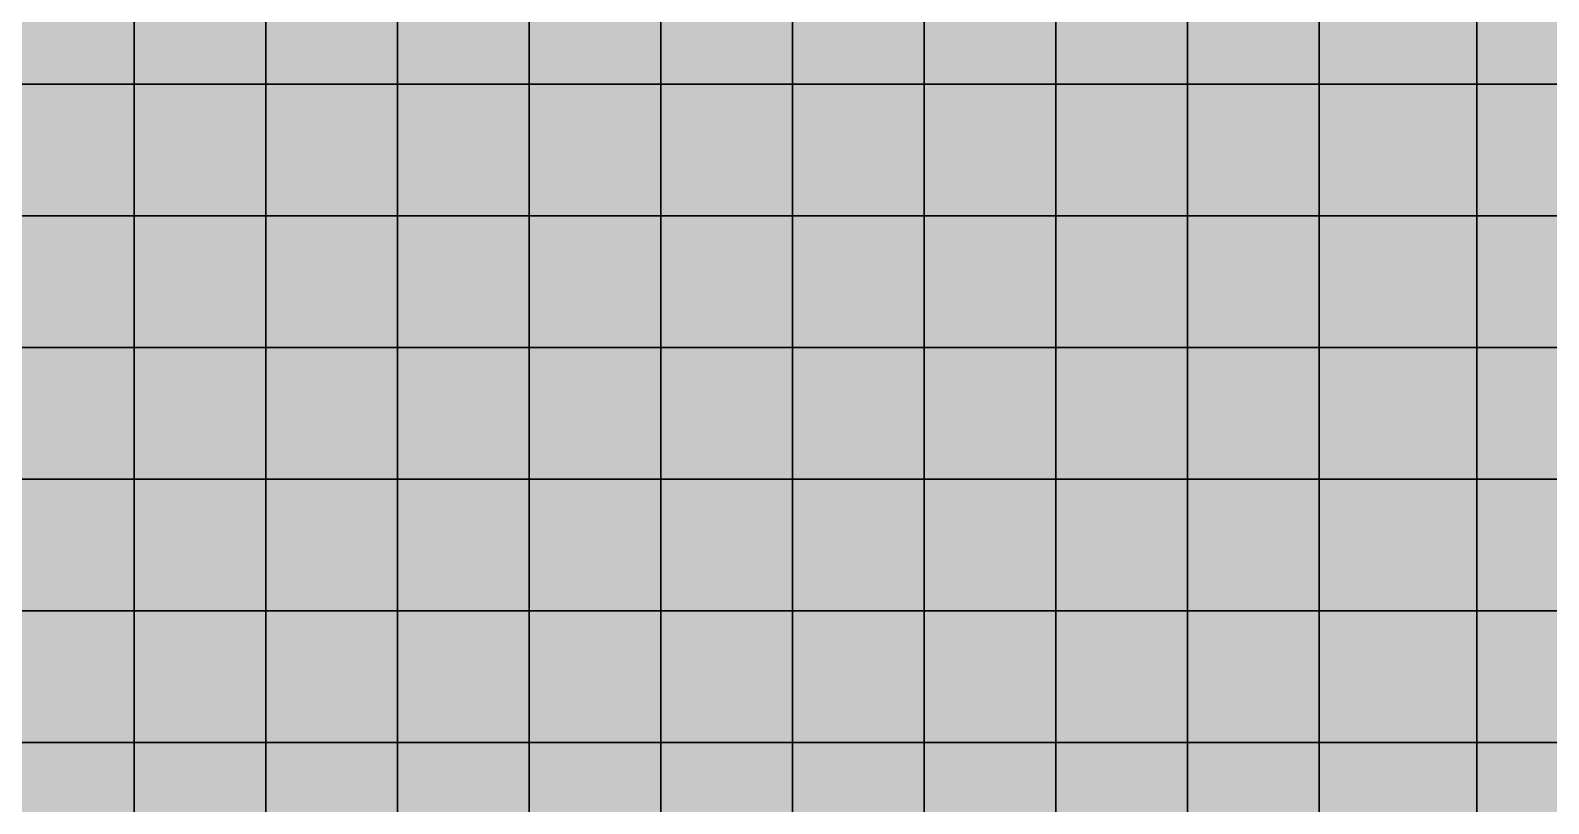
# Model space of a CAD drawing. Header units: inches. Extents: x -100 to 146, y -140 to 41.
# Drawn here: x 12.52 to 24.05, y -18.46 to -12.59 of the extents above; entities that cross this region are included whole.
import ezdxf

# ---------------------------------------------------------------- set-up
doc = ezdxf.new("R2010")
doc.units = ezdxf.units.IN
doc.header["$MEASUREMENT"] = 0
for name, color, linetype in [('Contour 1-01', 7, 'Continuous'), ('Mesh-joint-vd-s2', 7, 'Continuous'), ('Mesh-joint-vd-s3', 7, 'Continuous'), ('Mesh-セル中詰(水中)', 7, 'Continuous'), ('Mesh-事前混合処理土', 7, 'Continuous'), ('Mesh-梁①(両端)', 7, 'Continuous'), ('Mesh-梁③(円周)', 7, 'Continuous'), ('Mesh-深層混合処理(水中)', 7, 'Continuous'), ('Undeformed Mesh-セル中詰(水中)', 7, 'Continuous'), ('Undeformed Mesh-事前混合処理土', 7, 'Continuous'), ('Undeformed Mesh-深層混合処理(水中)', 7, 'Continuous')]:
    doc.layers.add(name, color=color, linetype=linetype)

msp = doc.modelspace()

# ---------------------------------------------------------------- linework, layer by layer
at = {"color": 7, "true_color": 0xffffff, "transparency": 33554687}
for p, q in [((23.51, -13), (23.51, -12)), ((12.25, -13), (23.51, -13)), ((23.51, -14), (23.51, -13)), ((23.51, -13), (23.51, -13)), ((23.51, -13), (23.51, -13)), ((12.25, -14), (23.51, -14)), ((23.51, -15), (23.51, -14)), ((23.51, -14), (23.51, -14)), ((23.51, -14), (23.51, -14)), ((12.25, -15), (23.51, -15)), ((23.51, -16), (23.51, -15)), ((23.51, -15), (23.51, -15)), ((23.51, -15), (23.51, -15)), ((12.25, -16), (23.51, -16)), ((23.51, -17), (23.51, -16)), ((23.51, -16), (23.51, -16)), ((23.51, -16), (23.51, -16)), ((12.25, -17), (23.51, -17)), ((23.51, -18), (23.51, -17)), ((23.51, -17), (23.51, -17)), ((23.51, -17), (23.51, -17)), ((12.25, -18), (23.51, -18)), ((23.51, -19), (23.51, -18)), ((23.51, -18), (23.51, -18)), ((23.51, -18), (23.51, -18))]:
    msp.add_line(p, q, dxfattribs=at)
for points in [[(12.25, -12), (12.25, -13), (13.31103, -13)], [(12.25, -12), (13.31103, -13), (13.31103, -12)], [(14.31103, -12), (13.31103, -12), (13.31103, -13)], [(14.31103, -12), (13.31103, -13), (14.31103, -13)], [(14.31103, -12), (14.31103, -13), (15.31103, -13)], [(14.31103, -12), (15.31103, -13), (15.31103, -12)], [(15.31103, -12), (15.31103, -13), (16.31103, -13)], [(15.31103, -12), (16.31103, -13), (16.31103, -12)], [(17.31103, -12), (16.31103, -12), (16.31103, -13)], [(17.31103, -12), (16.31103, -13), (17.31103, -13)], [(17.31103, -12), (17.31103, -13), (18.31103, -13)], [(17.31103, -12), (18.31103, -13), (18.31103, -12)], [(18.31103, -12), (18.31103, -13), (19.31103, -13)], [(18.31103, -12), (19.31103, -13), (19.31103, -12)], [(19.31103, -12), (19.31103, -13), (20.31103, -13)], [(19.31103, -12), (20.31103, -13), (20.31103, -12)], [(20.31103, -12), (20.31103, -13), (21.31103, -13)], [(20.31103, -12), (21.31103, -13), (21.31103, -12)], [(21.31103, -12), (21.31103, -13), (22.31103, -13)], [(21.31103, -12), (22.31103, -13), (22.31103, -12)], [(23.51, -13), (23.51, -12), (22.31103, -12)], [(23.51, -13), (22.31103, -12), (22.31103, -13)], [(23.51, -12), (23.51, -13), (24.6, -13)], [(23.51, -12), (24.6, -13), (24.6, -12)], [(12.25, -13), (12.25, -14), (13.31103, -14)], [(12.25, -13), (13.31103, -14), (13.31103, -13)], [(14.31103, -13), (13.31103, -13), (13.31103, -14)], [(14.31103, -13), (13.31103, -14), (14.31103, -14)], [(15.31103, -13), (14.31103, -13), (14.31103, -14)], [(15.31103, -13), (14.31103, -14), (15.31103, -14)], [(15.31103, -13), (15.31103, -14), (16.31103, -14)], [(15.31103, -13), (16.31103, -14), (16.31103, -13)], [(17.31103, -13), (16.31103, -13), (16.31103, -14)], [(17.31103, -13), (16.31103, -14), (17.31103, -14)], [(17.31103, -13), (17.31103, -14), (18.31103, -14)], [(17.31103, -13), (18.31103, -14), (18.31103, -13)], [(18.31103, -13), (18.31103, -14), (19.31103, -14)], [(18.31103, -13), (19.31103, -14), (19.31103, -13)], [(19.31103, -13), (19.31103, -14), (20.31103, -14)], [(19.31103, -13), (20.31103, -14), (20.31103, -13)], [(20.31103, -13), (20.31103, -14), (21.31103, -14)], [(20.31103, -13), (21.31103, -14), (21.31103, -13)], [(22.31103, -13), (21.31103, -13), (21.31103, -14)], [(22.31103, -13), (21.31103, -14), (22.31103, -14)], [(23.51, -14), (23.51, -13), (22.31103, -13)], [(23.51, -14), (22.31103, -13), (22.31103, -14)], [(23.51, -13), (23.51, -14), (24.6, -14)], [(23.51, -13), (24.6, -14), (24.6, -13)], [(13.31103, -14), (12.25, -14), (12.25, -15)], [(13.31103, -14), (12.25, -15), (13.31103, -15)], [(14.31103, -14), (13.31103, -14), (13.31103, -15)], [(14.31103, -14), (13.31103, -15), (14.31103, -15)], [(15.31103, -14), (14.31103, -14), (14.31103, -15)], [(15.31103, -14), (14.31103, -15), (15.31103, -15)], [(16.31103, -14), (15.31103, -14), (15.31103, -15)], [(16.31103, -14), (15.31103, -15), (16.31103, -15)], [(17.31103, -14), (16.31103, -14), (16.31103, -15)], [(17.31103, -14), (16.31103, -15), (17.31103, -15)], [(18.31103, -14), (17.31103, -14), (17.31103, -15)], [(18.31103, -14), (17.31103, -15), (18.31103, -15)], [(19.31103, -14), (18.31103, -14), (18.31103, -15)], [(19.31103, -14), (18.31103, -15), (19.31103, -15)], [(20.31103, -14), (19.31103, -14), (19.31103, -15)], [(20.31103, -14), (19.31103, -15), (20.31103, -15)], [(20.31103, -14), (20.31103, -15), (21.31103, -15)], [(20.31103, -14), (21.31103, -15), (21.31103, -14)], [(22.31103, -14), (21.31103, -14), (21.31103, -15)], [(22.31103, -14), (21.31103, -15), (22.31103, -15)], [(23.51, -14), (22.31103, -14), (22.31103, -15)], [(23.51, -14), (22.31103, -15), (23.51, -15)], [(24.6, -14), (23.51, -14), (23.51, -15)], [(24.6, -14), (23.51, -15), (24.6, -15)], [(12.25, -15), (12.25, -16), (13.31103, -16)], [(12.25, -15), (13.31103, -16), (13.31103, -15)], [(13.31103, -15), (13.31103, -16), (14.31103, -16)], [(13.31103, -15), (14.31103, -16), (14.31103, -15)], [(15.31103, -15), (14.31103, -15), (14.31103, -16)], [(15.31103, -15), (14.31103, -16), (15.31103, -16)], [(15.31103, -15), (15.31103, -16), (16.31103, -16)], [(15.31103, -15), (16.31103, -16), (16.31103, -15)], [(17.31103, -15), (16.31103, -15), (16.31103, -16)], [(17.31103, -15), (16.31103, -16), (17.31103, -16)], [(17.31103, -15), (17.31103, -16), (18.31103, -16)], [(17.31103, -15), (18.31103, -16), (18.31103, -15)], [(18.31103, -15), (18.31103, -16), (19.31103, -16)], [(18.31103, -15), (19.31103, -16), (19.31103, -15)], [(19.31103, -15), (19.31103, -16), (20.31103, -16)], [(19.31103, -15), (20.31103, -16), (20.31103, -15)], [(20.31103, -15), (20.31103, -16), (21.31103, -16)], [(20.31103, -15), (21.31103, -16), (21.31103, -15)], [(21.31103, -15), (21.31103, -16), (22.31103, -16)], [(21.31103, -15), (22.31103, -16), (22.31103, -15)], [(22.31103, -15), (22.31103, -16), (23.51, -16)], [(22.31103, -15), (23.51, -16), (23.51, -15)], [(23.51, -16), (24.6, -16), (24.6, -15)], [(23.51, -16), (24.6, -15), (23.51, -15)], [(13.31103, -16), (12.25, -16), (12.25, -17)], [(13.31103, -16), (12.25, -17), (13.31103, -17)], [(13.31103, -16), (13.31103, -17), (14.31103, -17)], [(13.31103, -16), (14.31103, -17), (14.31103, -16)], [(15.31103, -16), (14.31103, -16), (14.31103, -17)], [(15.31103, -16), (14.31103, -17), (15.31103, -17)], [(16.31103, -16), (15.31103, -16), (15.31103, -17)], [(16.31103, -16), (15.31103, -17), (16.31103, -17)], [(17.31103, -16), (16.31103, -16), (16.31103, -17)], [(17.31103, -16), (16.31103, -17), (17.31103, -17)], [(18.31103, -16), (17.31103, -16), (17.31103, -17)], [(18.31103, -16), (17.31103, -17), (18.31103, -17)], [(18.31103, -16), (18.31103, -17), (19.31103, -17)], [(18.31103, -16), (19.31103, -17), (19.31103, -16)], [(20.31103, -16), (19.31103, -16), (19.31103, -17)], [(20.31103, -16), (19.31103, -17), (20.31103, -17)], [(20.31103, -16), (20.31103, -17), (21.31103, -17)], [(20.31103, -16), (21.31103, -17), (21.31103, -16)], [(22.31103, -16), (21.31103, -16), (21.31103, -17)], [(22.31103, -16), (21.31103, -17), (22.31103, -17)], [(23.51, -16), (22.31103, -16), (22.31103, -17)], [(23.51, -16), (22.31103, -17), (23.51, -17)], [(24.6, -16), (23.51, -16), (23.51, -17)], [(24.6, -16), (23.51, -17), (24.6, -17)], [(12.25, -18), (13.31103, -18), (13.31103, -17)], [(12.25, -18), (13.31103, -17), (12.25, -17)], [(13.31103, -17), (13.31103, -18), (14.31103, -18)], [(13.31103, -17), (14.31103, -18), (14.31103, -17)], [(14.31103, -18), (15.31103, -18), (15.31103, -17)], [(14.31103, -18), (15.31103, -17), (14.31103, -17)], [(15.31103, -18), (16.31103, -18), (16.31103, -17)], [(15.31103, -18), (16.31103, -17), (15.31103, -17)], [(16.31103, -18), (17.31103, -18), (17.31103, -17)], [(16.31103, -18), (17.31103, -17), (16.31103, -17)], [(17.31103, -18), (18.31103, -18), (18.31103, -17)], [(17.31103, -18), (18.31103, -17), (17.31103, -17)], [(18.31103, -17), (18.31103, -18), (19.31103, -18)], [(18.31103, -17), (19.31103, -18), (19.31103, -17)], [(19.31103, -18), (20.31103, -18), (20.31103, -17)], [(19.31103, -18), (20.31103, -17), (19.31103, -17)], [(20.31103, -17), (20.31103, -18), (21.31103, -18)], [(20.31103, -17), (21.31103, -18), (21.31103, -17)], [(21.31103, -18), (22.31103, -18), (22.31103, -17)], [(21.31103, -18), (22.31103, -17), (21.31103, -17)], [(22.31103, -18), (23.51, -18), (23.51, -17)], [(22.31103, -18), (23.51, -17), (22.31103, -17)], [(23.51, -18), (24.6, -18), (24.6, -17)], [(23.51, -18), (24.6, -17), (23.51, -17)], [(12.25, -19), (13.31103, -19), (13.31103, -18)], [(12.25, -19), (13.31103, -18), (12.25, -18)], [(13.31103, -18), (13.31103, -19), (14.31103, -19)], [(13.31103, -18), (14.31103, -19), (14.31103, -18)], [(14.31103, -19), (15.31103, -19), (15.31103, -18)], [(14.31103, -19), (15.31103, -18), (14.31103, -18)], [(15.31103, -19), (16.31103, -19), (16.31103, -18)], [(15.31103, -19), (16.31103, -18), (15.31103, -18)], [(16.31103, -19), (17.31103, -19), (17.31103, -18)], [(16.31103, -19), (17.31103, -18), (16.31103, -18)], [(17.31103, -18), (17.31103, -19), (18.31103, -19)], [(17.31103, -18), (18.31103, -19), (18.31103, -18)], [(18.31103, -18), (18.31103, -19), (19.31103, -19)], [(18.31103, -18), (19.31103, -19), (19.31103, -18)], [(19.31103, -19), (20.31103, -19), (20.31103, -18)], [(19.31103, -19), (20.31103, -18), (19.31103, -18)], [(20.31103, -18), (20.31103, -19), (21.31103, -19)], [(20.31103, -18), (21.31103, -19), (21.31103, -18)], [(21.31103, -19), (22.31103, -19), (22.31103, -18)], [(21.31103, -19), (22.31103, -18), (21.31103, -18)], [(22.31103, -18), (22.31103, -19), (23.51, -19)], [(22.31103, -18), (23.51, -19), (23.51, -18)], [(23.51, -18), (23.51, -19), (24.6, -19)], [(23.51, -18), (24.6, -19), (24.6, -18)]]:
    msp.add_solid(points, dxfattribs=at)
at = {"layer": 'Contour 1-01', "color": 5, "true_color": 0x0000ff}
for points in [[(12.25, -12), (12.25, -13), (13.31103, -13)], [(12.25, -12), (13.31103, -13), (13.31103, -12)], [(14.31103, -12), (13.31103, -12), (13.31103, -13)], [(14.31103, -12), (13.31103, -13), (14.31103, -13)], [(14.31103, -12), (14.31103, -13), (15.31103, -13)], [(14.31103, -12), (15.31103, -13), (15.31103, -12)], [(15.31103, -12), (15.31103, -13), (16.31103, -13)], [(15.31103, -12), (16.31103, -13), (16.31103, -12)], [(17.31103, -12), (16.31103, -12), (16.31103, -13)], [(17.31103, -12), (16.31103, -13), (17.31103, -13)], [(17.31103, -12), (17.31103, -13), (18.31103, -13)], [(17.31103, -12), (18.31103, -13), (18.31103, -12)], [(18.31103, -12), (18.31103, -13), (19.31103, -13)], [(18.31103, -12), (19.31103, -13), (19.31103, -12)], [(19.31103, -12), (19.31103, -13), (20.31103, -13)], [(19.31103, -12), (20.31103, -13), (20.31103, -12)], [(20.31103, -12), (20.31103, -13), (21.31103, -13)], [(20.31103, -12), (21.31103, -13), (21.31103, -12)], [(21.31103, -12), (21.31103, -13), (22.31103, -13)], [(21.31103, -12), (22.31103, -13), (22.31103, -12)], [(23.51, -13), (23.51, -12), (22.31103, -12)], [(23.51, -13), (22.31103, -12), (22.31103, -13)], [(23.51, -12), (23.51, -13), (24.6, -13)], [(23.51, -12), (24.6, -13), (24.6, -12)], [(12.25, -13), (12.25, -14), (13.31103, -14)], [(12.25, -13), (13.31103, -14), (13.31103, -13)], [(14.31103, -13), (13.31103, -13), (13.31103, -14)], [(14.31103, -13), (13.31103, -14), (14.31103, -14)], [(15.31103, -13), (14.31103, -13), (14.31103, -14)], [(15.31103, -13), (14.31103, -14), (15.31103, -14)], [(15.31103, -13), (15.31103, -14), (16.31103, -14)], [(15.31103, -13), (16.31103, -14), (16.31103, -13)], [(17.31103, -13), (16.31103, -13), (16.31103, -14)], [(17.31103, -13), (16.31103, -14), (17.31103, -14)], [(17.31103, -13), (17.31103, -14), (18.31103, -14)], [(17.31103, -13), (18.31103, -14), (18.31103, -13)], [(18.31103, -13), (18.31103, -14), (19.31103, -14)], [(18.31103, -13), (19.31103, -14), (19.31103, -13)], [(19.31103, -13), (19.31103, -14), (20.31103, -14)], [(19.31103, -13), (20.31103, -14), (20.31103, -13)], [(20.31103, -13), (20.31103, -14), (21.31103, -14)], [(20.31103, -13), (21.31103, -14), (21.31103, -13)], [(22.31103, -13), (21.31103, -13), (21.31103, -14)], [(22.31103, -13), (21.31103, -14), (22.31103, -14)], [(23.51, -14), (23.51, -13), (22.31103, -13)], [(23.51, -14), (22.31103, -13), (22.31103, -14)], [(23.51, -13), (23.51, -14), (24.6, -14)], [(23.51, -13), (24.6, -14), (24.6, -13)], [(13.31103, -14), (12.25, -14), (12.25, -15)], [(13.31103, -14), (12.25, -15), (13.31103, -15)], [(14.31103, -14), (13.31103, -14), (13.31103, -15)], [(14.31103, -14), (13.31103, -15), (14.31103, -15)], [(15.31103, -14), (14.31103, -14), (14.31103, -15)], [(15.31103, -14), (14.31103, -15), (15.31103, -15)], [(16.31103, -14), (15.31103, -14), (15.31103, -15)], [(16.31103, -14), (15.31103, -15), (16.31103, -15)], [(17.31103, -14), (16.31103, -14), (16.31103, -15)], [(17.31103, -14), (16.31103, -15), (17.31103, -15)], [(18.31103, -14), (17.31103, -14), (17.31103, -15)], [(18.31103, -14), (17.31103, -15), (18.31103, -15)], [(19.31103, -14), (18.31103, -14), (18.31103, -15)], [(19.31103, -14), (18.31103, -15), (19.31103, -15)], [(20.31103, -14), (19.31103, -14), (19.31103, -15)], [(20.31103, -14), (19.31103, -15), (20.31103, -15)], [(20.31103, -14), (20.31103, -15), (21.31103, -15)], [(20.31103, -14), (21.31103, -15), (21.31103, -14)], [(22.31103, -14), (21.31103, -14), (21.31103, -15)], [(22.31103, -14), (21.31103, -15), (22.31103, -15)], [(23.51, -14), (22.31103, -14), (22.31103, -15)], [(23.51, -14), (22.31103, -15), (23.51, -15)], [(24.6, -14), (23.51, -14), (23.51, -15)], [(24.6, -14), (23.51, -15), (24.6, -15)], [(12.25, -15), (12.25, -16), (13.31103, -16)], [(12.25, -15), (13.31103, -16), (13.31103, -15)], [(13.31103, -15), (13.31103, -16), (14.31103, -16)], [(13.31103, -15), (14.31103, -16), (14.31103, -15)], [(15.31103, -15), (14.31103, -15), (14.31103, -16)], [(15.31103, -15), (14.31103, -16), (15.31103, -16)], [(15.31103, -15), (15.31103, -16), (16.31103, -16)], [(15.31103, -15), (16.31103, -16), (16.31103, -15)], [(17.31103, -15), (16.31103, -15), (16.31103, -16)], [(17.31103, -15), (16.31103, -16), (17.31103, -16)], [(17.31103, -15), (17.31103, -16), (18.31103, -16)], [(17.31103, -15), (18.31103, -16), (18.31103, -15)], [(18.31103, -15), (18.31103, -16), (19.31103, -16)], [(18.31103, -15), (19.31103, -16), (19.31103, -15)], [(19.31103, -15), (19.31103, -16), (20.31103, -16)], [(19.31103, -15), (20.31103, -16), (20.31103, -15)], [(20.31103, -15), (20.31103, -16), (21.31103, -16)], [(20.31103, -15), (21.31103, -16), (21.31103, -15)], [(21.31103, -15), (21.31103, -16), (22.31103, -16)], [(21.31103, -15), (22.31103, -16), (22.31103, -15)], [(22.31103, -15), (22.31103, -16), (23.51, -16)], [(22.31103, -15), (23.51, -16), (23.51, -15)], [(23.51, -16), (24.6, -16), (24.6, -15)], [(23.51, -16), (24.6, -15), (23.51, -15)], [(13.31103, -16), (12.25, -16), (12.25, -17)], [(13.31103, -16), (12.25, -17), (13.31103, -17)], [(13.31103, -16), (13.31103, -17), (14.31103, -17)], [(13.31103, -16), (14.31103, -17), (14.31103, -16)], [(15.31103, -16), (14.31103, -16), (14.31103, -17)], [(15.31103, -16), (14.31103, -17), (15.31103, -17)], [(16.31103, -16), (15.31103, -16), (15.31103, -17)], [(16.31103, -16), (15.31103, -17), (16.31103, -17)], [(17.31103, -16), (16.31103, -16), (16.31103, -17)], [(17.31103, -16), (16.31103, -17), (17.31103, -17)], [(18.31103, -16), (17.31103, -16), (17.31103, -17)], [(18.31103, -16), (17.31103, -17), (18.31103, -17)], [(18.31103, -16), (18.31103, -17), (19.31103, -17)], [(18.31103, -16), (19.31103, -17), (19.31103, -16)], [(20.31103, -16), (19.31103, -16), (19.31103, -17)], [(20.31103, -16), (19.31103, -17), (20.31103, -17)], [(20.31103, -16), (20.31103, -17), (21.31103, -17)], [(20.31103, -16), (21.31103, -17), (21.31103, -16)], [(22.31103, -16), (21.31103, -16), (21.31103, -17)], [(22.31103, -16), (21.31103, -17), (22.31103, -17)], [(23.51, -16), (22.31103, -16), (22.31103, -17)], [(23.51, -16), (22.31103, -17), (23.51, -17)], [(24.6, -16), (23.51, -16), (23.51, -17)], [(24.6, -16), (23.51, -17), (24.6, -17)], [(12.25, -18), (13.31103, -18), (13.31103, -17)], [(12.25, -18), (13.31103, -17), (12.25, -17)], [(13.31103, -17), (13.31103, -18), (14.31103, -18)], [(13.31103, -17), (14.31103, -18), (14.31103, -17)], [(14.31103, -18), (15.31103, -18), (15.31103, -17)], [(14.31103, -18), (15.31103, -17), (14.31103, -17)], [(15.31103, -18), (16.31103, -18), (16.31103, -17)], [(15.31103, -18), (16.31103, -17), (15.31103, -17)], [(16.31103, -18), (17.31103, -18), (17.31103, -17)], [(16.31103, -18), (17.31103, -17), (16.31103, -17)], [(17.31103, -18), (18.31103, -18), (18.31103, -17)], [(17.31103, -18), (18.31103, -17), (17.31103, -17)], [(18.31103, -17), (18.31103, -18), (19.31103, -18)], [(18.31103, -17), (19.31103, -18), (19.31103, -17)], [(19.31103, -18), (20.31103, -18), (20.31103, -17)], [(19.31103, -18), (20.31103, -17), (19.31103, -17)], [(20.31103, -17), (20.31103, -18), (21.31103, -18)], [(20.31103, -17), (21.31103, -18), (21.31103, -17)], [(21.31103, -18), (22.31103, -18), (22.31103, -17)], [(21.31103, -18), (22.31103, -17), (21.31103, -17)], [(22.31103, -18), (23.51, -18), (23.51, -17)], [(22.31103, -18), (23.51, -17), (22.31103, -17)], [(23.51, -18), (24.6, -18), (24.6, -17)], [(23.51, -18), (24.6, -17), (23.51, -17)], [(12.25, -19), (13.31103, -19), (13.31103, -18)], [(12.25, -19), (13.31103, -18), (12.25, -18)], [(13.31103, -18), (13.31103, -19), (14.31103, -19)], [(13.31103, -18), (14.31103, -19), (14.31103, -18)], [(14.31103, -19), (15.31103, -19), (15.31103, -18)], [(14.31103, -19), (15.31103, -18), (14.31103, -18)], [(15.31103, -19), (16.31103, -19), (16.31103, -18)], [(15.31103, -19), (16.31103, -18), (15.31103, -18)], [(16.31103, -19), (17.31103, -19), (17.31103, -18)], [(16.31103, -19), (17.31103, -18), (16.31103, -18)], [(17.31103, -18), (17.31103, -19), (18.31103, -19)], [(17.31103, -18), (18.31103, -19), (18.31103, -18)], [(18.31103, -18), (18.31103, -19), (19.31103, -19)], [(18.31103, -18), (19.31103, -19), (19.31103, -18)], [(19.31103, -19), (20.31103, -19), (20.31103, -18)], [(19.31103, -19), (20.31103, -18), (19.31103, -18)], [(20.31103, -18), (20.31103, -19), (21.31103, -19)], [(20.31103, -18), (21.31103, -19), (21.31103, -18)], [(21.31103, -19), (22.31103, -19), (22.31103, -18)], [(21.31103, -19), (22.31103, -18), (21.31103, -18)], [(22.31103, -18), (22.31103, -19), (23.51, -19)], [(22.31103, -18), (23.51, -19), (23.51, -18)], [(23.51, -18), (23.51, -19), (24.6, -19)], [(23.51, -18), (24.6, -19), (24.6, -18)]]:
    msp.add_solid(points, dxfattribs=at)
at = {"layer": 'Mesh-joint-vd-s2', "color": 18, "true_color": 0x000000, "transparency": 33554559}
for p, q in [((23.51, -13), (23.51, -13)), ((23.51, -14), (23.51, -14)), ((23.51, -15), (23.51, -15)), ((23.51, -16), (23.51, -16)), ((23.51, -17), (23.51, -17)), ((23.51, -18), (23.51, -18))]:
    msp.add_line(p, q, dxfattribs=at)
at = {"layer": 'Mesh-joint-vd-s3', "color": 18, "true_color": 0x000000, "transparency": 33554559}
for p, q in [((23.51, -13), (23.51, -13)), ((23.51, -14), (23.51, -14)), ((23.51, -15), (23.51, -15)), ((23.51, -16), (23.51, -16)), ((23.51, -17), (23.51, -17)), ((23.51, -18), (23.51, -18))]:
    msp.add_line(p, q, dxfattribs=at)
at = {"layer": 'Mesh-セル中詰(水中)', "color": 18, "true_color": 0x000000, "transparency": 33554559}
for p, q in [((13.31103, -13), (13.31103, -12)), ((13.31103, -12), (13.31103, -13)), ((14.31103, -13), (14.31103, -12)), ((14.31103, -12), (14.31103, -13)), ((15.31103, -13), (15.31103, -12)), ((15.31103, -12), (15.31103, -13)), ((16.31103, -13), (16.31103, -12)), ((16.31103, -12), (16.31103, -13)), ((17.31103, -13), (17.31103, -12)), ((17.31103, -12), (17.31103, -13)), ((18.31103, -13), (18.31103, -12)), ((18.31103, -12), (18.31103, -13)), ((19.31103, -13), (19.31103, -12)), ((19.31103, -12), (19.31103, -13)), ((20.31103, -13), (20.31103, -12)), ((20.31103, -12), (20.31103, -13)), ((21.31103, -13), (21.31103, -12)), ((21.31103, -12), (21.31103, -13)), ((22.31103, -13), (22.31103, -12)), ((22.31103, -12), (22.31103, -13)), ((23.51, -13), (23.51, -12)), ((13.31103, -13), (12.25, -13)), ((12.25, -13), (13.31103, -13)), ((13.31103, -14), (13.31103, -13)), ((14.31103, -13), (13.31103, -13)), ((13.31103, -13), (13.31103, -14)), ((13.31103, -13), (14.31103, -13)), ((14.31103, -14), (14.31103, -13)), ((15.31103, -13), (14.31103, -13)), ((14.31103, -13), (14.31103, -14)), ((14.31103, -13), (15.31103, -13)), ((15.31103, -14), (15.31103, -13)), ((15.31103, -13), (15.31103, -14)), ((16.31103, -13), (15.31103, -13)), ((15.31103, -13), (16.31103, -13)), ((16.31103, -14), (16.31103, -13)), ((17.31103, -13), (16.31103, -13)), ((16.31103, -13), (16.31103, -14)), ((16.31103, -13), (17.31103, -13)), ((17.31103, -14), (17.31103, -13)), ((17.31103, -13), (17.31103, -14)), ((18.31103, -13), (17.31103, -13)), ((17.31103, -13), (18.31103, -13)), ((18.31103, -14), (18.31103, -13)), ((18.31103, -13), (18.31103, -14)), ((19.31103, -13), (18.31103, -13)), ((18.31103, -13), (19.31103, -13)), ((19.31103, -14), (19.31103, -13)), ((19.31103, -13), (19.31103, -14)), ((20.31103, -13), (19.31103, -13)), ((19.31103, -13), (20.31103, -13)), ((20.31103, -14), (20.31103, -13)), ((20.31103, -13), (20.31103, -14)), ((21.31103, -13), (20.31103, -13)), ((20.31103, -13), (21.31103, -13)), ((21.31103, -14), (21.31103, -13)), ((22.31103, -13), (21.31103, -13)), ((21.31103, -13), (21.31103, -14)), ((21.31103, -13), (22.31103, -13)), ((22.31103, -14), (22.31103, -13)), ((23.51, -13), (22.31103, -13)), ((22.31103, -13), (22.31103, -14)), ((22.31103, -13), (23.51, -13)), ((23.51, -14), (23.51, -13)), ((13.31103, -14), (12.25, -14)), ((12.25, -14), (13.31103, -14)), ((13.31103, -15), (13.31103, -14)), ((14.31103, -14), (13.31103, -14)), ((13.31103, -14), (13.31103, -15)), ((13.31103, -14), (14.31103, -14)), ((14.31103, -15), (14.31103, -14)), ((15.31103, -14), (14.31103, -14)), ((14.31103, -14), (14.31103, -15)), ((14.31103, -14), (15.31103, -14)), ((15.31103, -15), (15.31103, -14)), ((15.31103, -14), (16.31103, -14)), ((16.31103, -14), (15.31103, -14)), ((15.31103, -14), (15.31103, -15)), ((16.31103, -15), (16.31103, -14)), ((17.31103, -14), (16.31103, -14)), ((16.31103, -14), (16.31103, -15)), ((16.31103, -14), (17.31103, -14)), ((17.31103, -15), (17.31103, -14)), ((18.31103, -14), (17.31103, -14)), ((17.31103, -14), (17.31103, -15)), ((17.31103, -14), (18.31103, -14)), ((18.31103, -15), (18.31103, -14)), ((19.31103, -14), (18.31103, -14)), ((18.31103, -14), (18.31103, -15)), ((18.31103, -14), (19.31103, -14)), ((19.31103, -15), (19.31103, -14)), ((19.31103, -14), (20.31103, -14)), ((20.31103, -14), (19.31103, -14)), ((19.31103, -14), (19.31103, -15)), ((20.31103, -15), (20.31103, -14)), ((20.31103, -14), (20.31103, -15)), ((21.31103, -14), (20.31103, -14)), ((20.31103, -14), (21.31103, -14)), ((21.31103, -15), (21.31103, -14)), ((22.31103, -14), (21.31103, -14)), ((21.31103, -14), (21.31103, -15)), ((21.31103, -14), (22.31103, -14)), ((22.31103, -15), (22.31103, -14)), ((23.51, -14), (22.31103, -14)), ((22.31103, -14), (22.31103, -15)), ((22.31103, -14), (23.51, -14)), ((23.51, -15), (23.51, -14)), ((13.31103, -15), (12.25, -15)), ((12.25, -15), (13.31103, -15)), ((13.31103, -16), (13.31103, -15)), ((13.31103, -15), (13.31103, -16)), ((14.31103, -15), (13.31103, -15)), ((13.31103, -15), (14.31103, -15)), ((14.31103, -16), (14.31103, -15)), ((15.31103, -15), (14.31103, -15)), ((14.31103, -15), (14.31103, -16)), ((14.31103, -15), (15.31103, -15)), ((15.31103, -16), (15.31103, -15)), ((15.31103, -15), (15.31103, -16)), ((16.31103, -15), (15.31103, -15)), ((15.31103, -15), (16.31103, -15)), ((16.31103, -16), (16.31103, -15)), ((17.31103, -15), (16.31103, -15)), ((16.31103, -15), (16.31103, -16)), ((16.31103, -15), (17.31103, -15)), ((17.31103, -16), (17.31103, -15)), ((17.31103, -15), (17.31103, -16)), ((18.31103, -15), (17.31103, -15)), ((17.31103, -15), (18.31103, -15)), ((18.31103, -16), (18.31103, -15)), ((18.31103, -15), (18.31103, -16)), ((19.31103, -15), (18.31103, -15)), ((18.31103, -15), (19.31103, -15)), ((19.31103, -16), (19.31103, -15)), ((19.31103, -15), (19.31103, -16)), ((20.31103, -15), (19.31103, -15)), ((19.31103, -15), (20.31103, -15)), ((20.31103, -16), (20.31103, -15)), ((20.31103, -15), (20.31103, -16)), ((21.31103, -15), (20.31103, -15)), ((20.31103, -15), (21.31103, -15)), ((21.31103, -16), (21.31103, -15)), ((21.31103, -15), (21.31103, -16)), ((22.31103, -15), (21.31103, -15)), ((21.31103, -15), (22.31103, -15)), ((22.31103, -16), (22.31103, -15)), ((22.31103, -15), (22.31103, -16)), ((23.51, -15), (22.31103, -15)), ((22.31103, -15), (23.51, -15)), ((23.51, -16), (23.51, -15)), ((13.31103, -16), (12.25, -16)), ((12.25, -16), (13.31103, -16)), ((13.31103, -17), (13.31103, -16)), ((13.31103, -16), (13.31103, -17)), ((14.31103, -16), (13.31103, -16)), ((13.31103, -16), (14.31103, -16)), ((14.31103, -17), (14.31103, -16)), ((15.31103, -16), (14.31103, -16)), ((14.31103, -16), (14.31103, -17)), ((14.31103, -16), (15.31103, -16)), ((15.31103, -17), (15.31103, -16)), ((16.31103, -16), (15.31103, -16)), ((15.31103, -16), (15.31103, -17)), ((15.31103, -16), (16.31103, -16)), ((16.31103, -17), (16.31103, -16)), ((17.31103, -16), (16.31103, -16)), ((16.31103, -16), (16.31103, -17)), ((16.31103, -16), (17.31103, -16)), ((17.31103, -17), (17.31103, -16)), ((18.31103, -16), (17.31103, -16)), ((17.31103, -16), (17.31103, -17)), ((17.31103, -16), (18.31103, -16)), ((18.31103, -17), (18.31103, -16)), ((18.31103, -16), (18.31103, -17)), ((19.31103, -16), (18.31103, -16)), ((18.31103, -16), (19.31103, -16)), ((19.31103, -17), (19.31103, -16)), ((20.31103, -16), (19.31103, -16)), ((19.31103, -16), (19.31103, -17)), ((19.31103, -16), (20.31103, -16)), ((20.31103, -17), (20.31103, -16)), ((20.31103, -16), (20.31103, -17)), ((21.31103, -16), (20.31103, -16)), ((20.31103, -16), (21.31103, -16)), ((21.31103, -17), (21.31103, -16)), ((22.31103, -16), (21.31103, -16)), ((21.31103, -16), (21.31103, -17)), ((21.31103, -16), (22.31103, -16)), ((22.31103, -17), (22.31103, -16)), ((23.51, -16), (22.31103, -16)), ((22.31103, -16), (22.31103, -17)), ((22.31103, -16), (23.51, -16)), ((23.51, -17), (23.51, -16)), ((13.31103, -17), (12.25, -17)), ((12.25, -17), (13.31103, -17)), ((13.31103, -18), (13.31103, -17)), ((13.31103, -17), (13.31103, -18)), ((14.31103, -17), (13.31103, -17)), ((13.31103, -17), (14.31103, -17)), ((14.31103, -18), (14.31103, -17)), ((15.31103, -17), (14.31103, -17)), ((14.31103, -17), (14.31103, -18)), ((14.31103, -17), (15.31103, -17)), ((15.31103, -18), (15.31103, -17)), ((16.31103, -17), (15.31103, -17)), ((15.31103, -17), (15.31103, -18)), ((15.31103, -17), (16.31103, -17)), ((16.31103, -18), (16.31103, -17)), ((16.31103, -17), (17.31103, -17)), ((17.31103, -17), (16.31103, -17)), ((16.31103, -17), (16.31103, -18)), ((17.31103, -18), (17.31103, -17)), ((18.31103, -17), (17.31103, -17)), ((17.31103, -17), (17.31103, -18)), ((17.31103, -17), (18.31103, -17)), ((18.31103, -18), (18.31103, -17)), ((18.31103, -17), (18.31103, -18)), ((19.31103, -17), (18.31103, -17)), ((18.31103, -17), (19.31103, -17)), ((19.31103, -18), (19.31103, -17)), ((20.31103, -17), (19.31103, -17)), ((19.31103, -17), (19.31103, -18)), ((19.31103, -17), (20.31103, -17)), ((20.31103, -18), (20.31103, -17)), ((20.31103, -17), (21.31103, -17)), ((20.31103, -17), (20.31103, -18)), ((21.31103, -17), (20.31103, -17)), ((21.31103, -18), (21.31103, -17)), ((22.31103, -17), (21.31103, -17)), ((21.31103, -17), (21.31103, -18)), ((21.31103, -17), (22.31103, -17)), ((22.31103, -18), (22.31103, -17)), ((23.51, -17), (22.31103, -17)), ((22.31103, -17), (22.31103, -18)), ((22.31103, -17), (23.51, -17)), ((23.51, -18), (23.51, -17)), ((13.31103, -18), (12.25, -18)), ((12.25, -18), (13.31103, -18)), ((13.31103, -19), (13.31103, -18)), ((13.31103, -18), (13.31103, -19)), ((14.31103, -18), (13.31103, -18)), ((13.31103, -18), (14.31103, -18)), ((14.31103, -19), (14.31103, -18)), ((15.31103, -18), (14.31103, -18)), ((14.31103, -18), (14.31103, -19)), ((14.31103, -18), (15.31103, -18)), ((15.31103, -19), (15.31103, -18)), ((16.31103, -18), (15.31103, -18)), ((15.31103, -18), (15.31103, -19)), ((15.31103, -18), (16.31103, -18)), ((16.31103, -19), (16.31103, -18)), ((17.31103, -18), (16.31103, -18)), ((16.31103, -18), (16.31103, -19)), ((16.31103, -18), (17.31103, -18)), ((17.31103, -19), (17.31103, -18)), ((17.31103, -18), (17.31103, -19)), ((18.31103, -18), (17.31103, -18)), ((17.31103, -18), (18.31103, -18)), ((18.31103, -19), (18.31103, -18)), ((18.31103, -18), (18.31103, -19)), ((19.31103, -18), (18.31103, -18)), ((18.31103, -18), (19.31103, -18)), ((19.31103, -19), (19.31103, -18)), ((20.31103, -18), (19.31103, -18)), ((19.31103, -18), (19.31103, -19)), ((19.31103, -18), (20.31103, -18)), ((20.31103, -19), (20.31103, -18)), ((20.31103, -18), (20.31103, -19)), ((21.31103, -18), (20.31103, -18)), ((20.31103, -18), (21.31103, -18)), ((21.31103, -19), (21.31103, -18)), ((22.31103, -18), (21.31103, -18)), ((21.31103, -18), (21.31103, -19)), ((21.31103, -18), (22.31103, -18)), ((22.31103, -19), (22.31103, -18)), ((22.31103, -18), (22.31103, -19)), ((23.51, -18), (22.31103, -18)), ((22.31103, -18), (23.51, -18)), ((23.51, -19), (23.51, -18))]:
    msp.add_line(p, q, dxfattribs=at)
at = {"layer": 'Mesh-事前混合処理土', "color": 18, "true_color": 0x000000, "transparency": 33554559}
for p, q in [((24.6, -16), (23.51, -16)), ((23.51, -16), (23.51, -17)), ((24.6, -17), (23.51, -17)), ((23.51, -17), (23.51, -18)), ((23.51, -17), (24.6, -17)), ((23.51, -18), (23.51, -19)), ((24.6, -18), (23.51, -18)), ((23.51, -18), (24.6, -18))]:
    msp.add_line(p, q, dxfattribs=at)
at = {"layer": 'Mesh-梁①(両端)', "color": 18, "true_color": 0x000000, "transparency": 33554559}
for p, q in [((23.51, -13), (23.51, -12)), ((23.51, -14), (23.51, -13)), ((23.51, -15), (23.51, -14)), ((23.51, -16), (23.51, -15)), ((23.51, -17), (23.51, -16)), ((23.51, -18), (23.51, -17)), ((23.51, -19), (23.51, -18))]:
    msp.add_line(p, q, dxfattribs=at)
at = {"layer": 'Mesh-梁③(円周)', "color": 18, "true_color": 0x000000, "transparency": 33554559}
for p, q in [((12.25, -13), (23.51, -13)), ((12.25, -14), (23.51, -14)), ((12.25, -15), (23.51, -15)), ((12.25, -16), (23.51, -16)), ((12.25, -17), (23.51, -17)), ((12.25, -18), (23.51, -18))]:
    msp.add_line(p, q, dxfattribs=at)
at = {"layer": 'Mesh-深層混合処理(水中)', "color": 18, "true_color": 0x000000, "transparency": 33554559}
for p, q in [((23.51, -12), (23.51, -13)), ((23.51, -13), (23.51, -14)), ((24.6, -13), (23.51, -13)), ((23.51, -13), (24.6, -13)), ((24.6, -14), (23.51, -14)), ((23.51, -14), (23.51, -15)), ((23.51, -14), (24.6, -14)), ((24.6, -15), (23.51, -15)), ((23.51, -15), (23.51, -16)), ((23.51, -15), (24.6, -15)), ((23.51, -16), (24.6, -16))]:
    msp.add_line(p, q, dxfattribs=at)
at = {"layer": 'Undeformed Mesh-セル中詰(水中)', "color": 8, "true_color": 0x808080, "transparency": 33554687}
for p, q in [((13.31103, -13), (13.31103, -12)), ((13.31103, -12), (13.31103, -13)), ((14.31103, -13), (14.31103, -12)), ((14.31103, -12), (14.31103, -13)), ((15.31103, -13), (15.31103, -12)), ((15.31103, -12), (15.31103, -13)), ((16.31103, -13), (16.31103, -12)), ((16.31103, -12), (16.31103, -13)), ((17.31103, -13), (17.31103, -12)), ((17.31103, -12), (17.31103, -13)), ((18.31103, -13), (18.31103, -12)), ((18.31103, -12), (18.31103, -13)), ((19.31103, -13), (19.31103, -12)), ((19.31103, -12), (19.31103, -13)), ((20.31103, -13), (20.31103, -12)), ((20.31103, -12), (20.31103, -13)), ((21.31103, -13), (21.31103, -12)), ((21.31103, -12), (21.31103, -13)), ((22.31103, -13), (22.31103, -12)), ((22.31103, -12), (22.31103, -13)), ((23.51, -13), (23.51, -12)), ((13.31103, -13), (12.25, -13)), ((12.25, -13), (13.31103, -13)), ((13.31103, -14), (13.31103, -13)), ((14.31103, -13), (13.31103, -13)), ((13.31103, -13), (13.31103, -14)), ((13.31103, -13), (14.31103, -13)), ((14.31103, -14), (14.31103, -13)), ((15.31103, -13), (14.31103, -13)), ((14.31103, -13), (14.31103, -14)), ((14.31103, -13), (15.31103, -13)), ((15.31103, -14), (15.31103, -13)), ((15.31103, -13), (15.31103, -14)), ((16.31103, -13), (15.31103, -13)), ((15.31103, -13), (16.31103, -13)), ((16.31103, -14), (16.31103, -13)), ((17.31103, -13), (16.31103, -13)), ((16.31103, -13), (16.31103, -14)), ((16.31103, -13), (17.31103, -13)), ((17.31103, -14), (17.31103, -13)), ((17.31103, -13), (17.31103, -14)), ((18.31103, -13), (17.31103, -13)), ((17.31103, -13), (18.31103, -13)), ((18.31103, -14), (18.31103, -13)), ((18.31103, -13), (18.31103, -14)), ((19.31103, -13), (18.31103, -13)), ((18.31103, -13), (19.31103, -13)), ((19.31103, -14), (19.31103, -13)), ((19.31103, -13), (19.31103, -14)), ((20.31103, -13), (19.31103, -13)), ((19.31103, -13), (20.31103, -13)), ((20.31103, -14), (20.31103, -13)), ((20.31103, -13), (20.31103, -14)), ((21.31103, -13), (20.31103, -13)), ((20.31103, -13), (21.31103, -13)), ((21.31103, -14), (21.31103, -13)), ((22.31103, -13), (21.31103, -13)), ((21.31103, -13), (21.31103, -14)), ((21.31103, -13), (22.31103, -13)), ((22.31103, -14), (22.31103, -13)), ((23.51, -13), (22.31103, -13)), ((22.31103, -13), (22.31103, -14)), ((22.31103, -13), (23.51, -13)), ((23.51, -14), (23.51, -13)), ((13.31103, -14), (12.25, -14)), ((12.25, -14), (13.31103, -14)), ((13.31103, -15), (13.31103, -14)), ((14.31103, -14), (13.31103, -14)), ((13.31103, -14), (13.31103, -15)), ((13.31103, -14), (14.31103, -14)), ((14.31103, -15), (14.31103, -14)), ((15.31103, -14), (14.31103, -14)), ((14.31103, -14), (14.31103, -15)), ((14.31103, -14), (15.31103, -14)), ((15.31103, -15), (15.31103, -14)), ((15.31103, -14), (16.31103, -14)), ((16.31103, -14), (15.31103, -14)), ((15.31103, -14), (15.31103, -15)), ((16.31103, -15), (16.31103, -14)), ((17.31103, -14), (16.31103, -14)), ((16.31103, -14), (16.31103, -15)), ((16.31103, -14), (17.31103, -14)), ((17.31103, -15), (17.31103, -14)), ((18.31103, -14), (17.31103, -14)), ((17.31103, -14), (17.31103, -15)), ((17.31103, -14), (18.31103, -14)), ((18.31103, -15), (18.31103, -14)), ((19.31103, -14), (18.31103, -14)), ((18.31103, -14), (18.31103, -15)), ((18.31103, -14), (19.31103, -14)), ((19.31103, -15), (19.31103, -14)), ((19.31103, -14), (20.31103, -14)), ((20.31103, -14), (19.31103, -14)), ((19.31103, -14), (19.31103, -15)), ((20.31103, -15), (20.31103, -14)), ((20.31103, -14), (20.31103, -15)), ((21.31103, -14), (20.31103, -14)), ((20.31103, -14), (21.31103, -14)), ((21.31103, -15), (21.31103, -14)), ((22.31103, -14), (21.31103, -14)), ((21.31103, -14), (21.31103, -15)), ((21.31103, -14), (22.31103, -14)), ((22.31103, -15), (22.31103, -14)), ((23.51, -14), (22.31103, -14)), ((22.31103, -14), (22.31103, -15)), ((22.31103, -14), (23.51, -14)), ((23.51, -15), (23.51, -14)), ((13.31103, -15), (12.25, -15)), ((12.25, -15), (13.31103, -15)), ((13.31103, -16), (13.31103, -15)), ((13.31103, -15), (13.31103, -16)), ((14.31103, -15), (13.31103, -15)), ((13.31103, -15), (14.31103, -15)), ((14.31103, -16), (14.31103, -15)), ((15.31103, -15), (14.31103, -15)), ((14.31103, -15), (14.31103, -16)), ((14.31103, -15), (15.31103, -15)), ((15.31103, -16), (15.31103, -15)), ((15.31103, -15), (15.31103, -16)), ((16.31103, -15), (15.31103, -15)), ((15.31103, -15), (16.31103, -15)), ((16.31103, -16), (16.31103, -15)), ((17.31103, -15), (16.31103, -15)), ((16.31103, -15), (16.31103, -16)), ((16.31103, -15), (17.31103, -15)), ((17.31103, -16), (17.31103, -15)), ((17.31103, -15), (17.31103, -16)), ((18.31103, -15), (17.31103, -15)), ((17.31103, -15), (18.31103, -15)), ((18.31103, -16), (18.31103, -15)), ((18.31103, -15), (18.31103, -16)), ((19.31103, -15), (18.31103, -15)), ((18.31103, -15), (19.31103, -15)), ((19.31103, -16), (19.31103, -15)), ((19.31103, -15), (19.31103, -16)), ((20.31103, -15), (19.31103, -15)), ((19.31103, -15), (20.31103, -15)), ((20.31103, -16), (20.31103, -15)), ((20.31103, -15), (20.31103, -16)), ((21.31103, -15), (20.31103, -15)), ((20.31103, -15), (21.31103, -15)), ((21.31103, -16), (21.31103, -15)), ((21.31103, -15), (21.31103, -16)), ((22.31103, -15), (21.31103, -15)), ((21.31103, -15), (22.31103, -15)), ((22.31103, -16), (22.31103, -15)), ((22.31103, -15), (22.31103, -16)), ((23.51, -15), (22.31103, -15)), ((22.31103, -15), (23.51, -15)), ((23.51, -16), (23.51, -15)), ((13.31103, -16), (12.25, -16)), ((12.25, -16), (13.31103, -16)), ((13.31103, -17), (13.31103, -16)), ((13.31103, -16), (13.31103, -17)), ((14.31103, -16), (13.31103, -16)), ((13.31103, -16), (14.31103, -16)), ((14.31103, -17), (14.31103, -16)), ((15.31103, -16), (14.31103, -16)), ((14.31103, -16), (14.31103, -17)), ((14.31103, -16), (15.31103, -16)), ((15.31103, -17), (15.31103, -16)), ((16.31103, -16), (15.31103, -16)), ((15.31103, -16), (15.31103, -17)), ((15.31103, -16), (16.31103, -16)), ((16.31103, -17), (16.31103, -16)), ((17.31103, -16), (16.31103, -16)), ((16.31103, -16), (16.31103, -17)), ((16.31103, -16), (17.31103, -16)), ((17.31103, -17), (17.31103, -16)), ((18.31103, -16), (17.31103, -16)), ((17.31103, -16), (17.31103, -17)), ((17.31103, -16), (18.31103, -16)), ((18.31103, -17), (18.31103, -16)), ((18.31103, -16), (18.31103, -17)), ((19.31103, -16), (18.31103, -16)), ((18.31103, -16), (19.31103, -16)), ((19.31103, -17), (19.31103, -16)), ((20.31103, -16), (19.31103, -16)), ((19.31103, -16), (19.31103, -17)), ((19.31103, -16), (20.31103, -16)), ((20.31103, -17), (20.31103, -16)), ((20.31103, -16), (20.31103, -17)), ((21.31103, -16), (20.31103, -16)), ((20.31103, -16), (21.31103, -16)), ((21.31103, -17), (21.31103, -16)), ((22.31103, -16), (21.31103, -16)), ((21.31103, -16), (21.31103, -17)), ((21.31103, -16), (22.31103, -16)), ((22.31103, -17), (22.31103, -16)), ((23.51, -16), (22.31103, -16)), ((22.31103, -16), (22.31103, -17)), ((22.31103, -16), (23.51, -16)), ((23.51, -17), (23.51, -16)), ((13.31103, -17), (12.25, -17)), ((12.25, -17), (13.31103, -17)), ((13.31103, -18), (13.31103, -17)), ((13.31103, -17), (13.31103, -18)), ((14.31103, -17), (13.31103, -17)), ((13.31103, -17), (14.31103, -17)), ((14.31103, -18), (14.31103, -17)), ((15.31103, -17), (14.31103, -17)), ((14.31103, -17), (14.31103, -18)), ((14.31103, -17), (15.31103, -17)), ((15.31103, -18), (15.31103, -17)), ((16.31103, -17), (15.31103, -17)), ((15.31103, -17), (15.31103, -18)), ((15.31103, -17), (16.31103, -17)), ((16.31103, -18), (16.31103, -17)), ((16.31103, -17), (17.31103, -17)), ((17.31103, -17), (16.31103, -17)), ((16.31103, -17), (16.31103, -18)), ((17.31103, -18), (17.31103, -17)), ((18.31103, -17), (17.31103, -17)), ((17.31103, -17), (17.31103, -18)), ((17.31103, -17), (18.31103, -17)), ((18.31103, -18), (18.31103, -17)), ((18.31103, -17), (18.31103, -18)), ((19.31103, -17), (18.31103, -17)), ((18.31103, -17), (19.31103, -17)), ((19.31103, -18), (19.31103, -17)), ((20.31103, -17), (19.31103, -17)), ((19.31103, -17), (19.31103, -18)), ((19.31103, -17), (20.31103, -17)), ((20.31103, -18), (20.31103, -17)), ((20.31103, -17), (21.31103, -17)), ((20.31103, -17), (20.31103, -18)), ((21.31103, -17), (20.31103, -17)), ((21.31103, -18), (21.31103, -17)), ((22.31103, -17), (21.31103, -17)), ((21.31103, -17), (21.31103, -18)), ((21.31103, -17), (22.31103, -17)), ((22.31103, -18), (22.31103, -17)), ((23.51, -17), (22.31103, -17)), ((22.31103, -17), (22.31103, -18)), ((22.31103, -17), (23.51, -17)), ((23.51, -18), (23.51, -17)), ((13.31103, -18), (12.25, -18)), ((12.25, -18), (13.31103, -18)), ((13.31103, -19), (13.31103, -18)), ((13.31103, -18), (13.31103, -19)), ((14.31103, -18), (13.31103, -18)), ((13.31103, -18), (14.31103, -18)), ((14.31103, -19), (14.31103, -18)), ((15.31103, -18), (14.31103, -18)), ((14.31103, -18), (14.31103, -19)), ((14.31103, -18), (15.31103, -18)), ((15.31103, -19), (15.31103, -18)), ((16.31103, -18), (15.31103, -18)), ((15.31103, -18), (15.31103, -19)), ((15.31103, -18), (16.31103, -18)), ((16.31103, -19), (16.31103, -18)), ((17.31103, -18), (16.31103, -18)), ((16.31103, -18), (16.31103, -19)), ((16.31103, -18), (17.31103, -18)), ((17.31103, -19), (17.31103, -18)), ((17.31103, -18), (17.31103, -19)), ((18.31103, -18), (17.31103, -18)), ((17.31103, -18), (18.31103, -18)), ((18.31103, -19), (18.31103, -18)), ((18.31103, -18), (18.31103, -19)), ((19.31103, -18), (18.31103, -18)), ((18.31103, -18), (19.31103, -18)), ((19.31103, -19), (19.31103, -18)), ((20.31103, -18), (19.31103, -18)), ((19.31103, -18), (19.31103, -19)), ((19.31103, -18), (20.31103, -18)), ((20.31103, -19), (20.31103, -18)), ((20.31103, -18), (20.31103, -19)), ((21.31103, -18), (20.31103, -18)), ((20.31103, -18), (21.31103, -18)), ((21.31103, -19), (21.31103, -18)), ((22.31103, -18), (21.31103, -18)), ((21.31103, -18), (21.31103, -19)), ((21.31103, -18), (22.31103, -18)), ((22.31103, -19), (22.31103, -18)), ((22.31103, -18), (22.31103, -19)), ((23.51, -18), (22.31103, -18)), ((22.31103, -18), (23.51, -18)), ((23.51, -19), (23.51, -18))]:
    msp.add_line(p, q, dxfattribs=at)
at = {"layer": 'Undeformed Mesh-事前混合処理土', "color": 8, "true_color": 0x808080, "transparency": 33554687}
for p, q in [((24.6, -16), (23.51, -16)), ((23.51, -16), (23.51, -17)), ((24.6, -17), (23.51, -17)), ((23.51, -17), (23.51, -18)), ((23.51, -17), (24.6, -17)), ((23.51, -18), (23.51, -19)), ((24.6, -18), (23.51, -18)), ((23.51, -18), (24.6, -18))]:
    msp.add_line(p, q, dxfattribs=at)
at = {"layer": 'Undeformed Mesh-深層混合処理(水中)', "color": 8, "true_color": 0x808080, "transparency": 33554687}
for p, q in [((23.51, -12), (23.51, -13)), ((23.51, -13), (23.51, -14)), ((24.6, -13), (23.51, -13)), ((23.51, -13), (24.6, -13)), ((24.6, -14), (23.51, -14)), ((23.51, -14), (23.51, -15)), ((23.51, -14), (24.6, -14)), ((24.6, -15), (23.51, -15)), ((23.51, -15), (23.51, -16)), ((23.51, -15), (24.6, -15)), ((23.51, -16), (24.6, -16))]:
    msp.add_line(p, q, dxfattribs=at)

doc.saveas('drawing.dxf')
